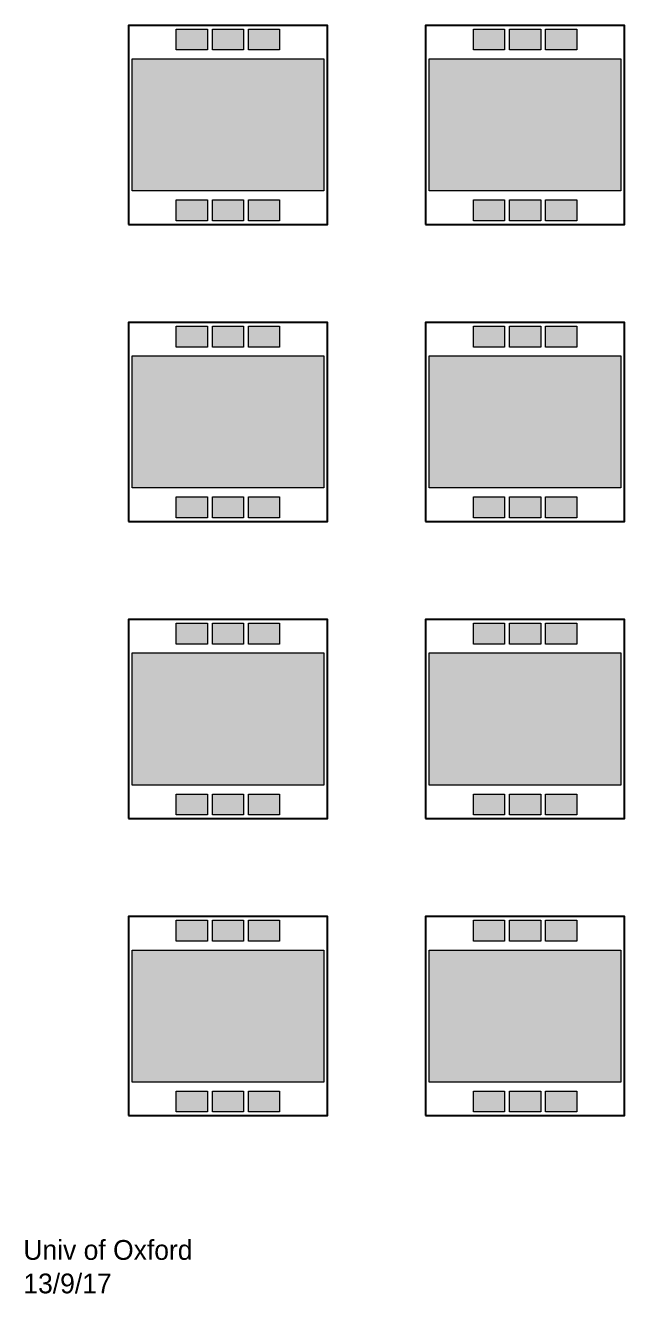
# Model space of a CAD drawing. Header units: inches. Extents: x -25 to 732, y -408 to 27.
# Drawn here: x -25.4 to 65.4, y -408.4 to -216.3 of the extents above; entities that cross this region are included whole.
import ezdxf

# ---------------------------------------------------------------- set-up
doc = ezdxf.new("R2010")
doc.units = ezdxf.units.IN
doc.header["$MEASUREMENT"] = 0
doc.layers.add('holder_squares', color=220, linetype='Continuous')
doc.layers.add('Layer 1', color=7, linetype='Continuous')

# ---------------------------------------------------------------- blocks, each defined once
blk = doc.blocks.new('block 214')
at = {"layer": 'Layer 1', "true_color": 0xffffff}
h = blk.add_hatch(color=7, dxfattribs=at)
h.dxf.hatch_style = 2
h.paths.add_polyline_path([(2.17, -219.99), (-2.54, -219.99), (-2.54, -216.84), (2.17, -216.84)])
h = blk.add_hatch(color=7, dxfattribs=at)
h.dxf.hatch_style = 2
h.paths.add_polyline_path([(7.64, -219.99), (2.92, -219.99), (2.92, -216.84), (7.64, -216.84)])
h = blk.add_hatch(color=7, dxfattribs=at)
h.dxf.hatch_style = 2
h.paths.add_polyline_path([(13.1, -219.99), (8.38, -219.99), (8.38, -216.84), (13.1, -216.84)])
at = {"layer": 'Layer 1', "lineweight": 0}
for points in [[(2.17, -219.99), (-2.54, -219.99), (-2.54, -216.84), (2.17, -216.84), (2.17, -219.99)], [(7.64, -219.99), (2.92, -219.99), (2.92, -216.84), (7.64, -216.84), (7.64, -219.99)], [(13.1, -219.99), (8.38, -219.99), (8.38, -216.84), (13.1, -216.84), (13.1, -219.99)]]:
    blk.add_lwpolyline(points, dxfattribs=at)
blk = doc.blocks.new('block 215')
at = {"layer": 'Layer 1', "true_color": 0xffffff}
h = blk.add_hatch(color=7, dxfattribs=at)
h.dxf.hatch_style = 2
h.paths.add_polyline_path([(2.17, -245.86), (-2.54, -245.86), (-2.54, -242.71), (2.17, -242.71)])
h = blk.add_hatch(color=7, dxfattribs=at)
h.dxf.hatch_style = 2
h.paths.add_polyline_path([(7.64, -245.86), (2.92, -245.86), (2.92, -242.71), (7.64, -242.71)])
h = blk.add_hatch(color=7, dxfattribs=at)
h.dxf.hatch_style = 2
h.paths.add_polyline_path([(13.1, -245.86), (8.38, -245.86), (8.38, -242.71), (13.1, -242.71)])
at = {"layer": 'Layer 1', "lineweight": 0}
for points in [[(2.17, -245.86), (-2.54, -245.86), (-2.54, -242.71), (2.17, -242.71), (2.17, -245.86)], [(7.64, -245.86), (2.92, -245.86), (2.92, -242.71), (7.64, -242.71), (7.64, -245.86)], [(13.1, -245.86), (8.38, -245.86), (8.38, -242.71), (13.1, -242.71), (13.1, -245.86)]]:
    blk.add_lwpolyline(points, dxfattribs=at)
blk = doc.blocks.new('block 213')
at = {"layer": 'Layer 1', "true_color": 0xffffff}
h = blk.add_hatch(color=7, dxfattribs=at)
h.dxf.hatch_style = 2
h.paths.add_polyline_path([(19.78, -241.34), (-9.22, -241.34), (-9.22, -221.34), (19.78, -221.34)])
at = {"layer": 'Layer 1', "lineweight": 0}
blk.add_lwpolyline([(19.78, -241.34), (-9.22, -241.34), (-9.22, -221.34), (19.78, -221.34), (19.78, -241.34)], dxfattribs=at)
at = {"layer": 'Layer 1'}
for name in ['block 214', 'block 215']:
    blk.add_blockref(name, (0, 0), dxfattribs=at)
blk = doc.blocks.new('block 212')
at = {"layer": 'Layer 1'}
blk.add_blockref('block 213', (0, 0), dxfattribs=at)
blk = doc.blocks.new('block 218')
at = {"layer": 'Layer 1', "true_color": 0xffffff}
h = blk.add_hatch(color=7, dxfattribs=at)
h.dxf.hatch_style = 2
h.paths.add_polyline_path([(47.17, -219.99), (42.46, -219.99), (42.46, -216.84), (47.17, -216.84)])
h = blk.add_hatch(color=7, dxfattribs=at)
h.dxf.hatch_style = 2
h.paths.add_polyline_path([(52.64, -219.99), (47.92, -219.99), (47.92, -216.84), (52.64, -216.84)])
h = blk.add_hatch(color=7, dxfattribs=at)
h.dxf.hatch_style = 2
h.paths.add_polyline_path([(58.1, -219.99), (53.38, -219.99), (53.38, -216.84), (58.1, -216.84)])
at = {"layer": 'Layer 1', "lineweight": 0}
for points in [[(47.17, -219.99), (42.46, -219.99), (42.46, -216.84), (47.17, -216.84), (47.17, -219.99)], [(52.64, -219.99), (47.92, -219.99), (47.92, -216.84), (52.64, -216.84), (52.64, -219.99)], [(58.1, -219.99), (53.38, -219.99), (53.38, -216.84), (58.1, -216.84), (58.1, -219.99)]]:
    blk.add_lwpolyline(points, dxfattribs=at)
blk = doc.blocks.new('block 219')
at = {"layer": 'Layer 1', "true_color": 0xffffff}
h = blk.add_hatch(color=7, dxfattribs=at)
h.dxf.hatch_style = 2
h.paths.add_polyline_path([(47.17, -245.86), (42.46, -245.86), (42.46, -242.71), (47.17, -242.71)])
h = blk.add_hatch(color=7, dxfattribs=at)
h.dxf.hatch_style = 2
h.paths.add_polyline_path([(52.64, -245.86), (47.92, -245.86), (47.92, -242.71), (52.64, -242.71)])
h = blk.add_hatch(color=7, dxfattribs=at)
h.dxf.hatch_style = 2
h.paths.add_polyline_path([(58.1, -245.86), (53.38, -245.86), (53.38, -242.71), (58.1, -242.71)])
at = {"layer": 'Layer 1', "lineweight": 0}
for points in [[(47.17, -245.86), (42.46, -245.86), (42.46, -242.71), (47.17, -242.71), (47.17, -245.86)], [(52.64, -245.86), (47.92, -245.86), (47.92, -242.71), (52.64, -242.71), (52.64, -245.86)], [(58.1, -245.86), (53.38, -245.86), (53.38, -242.71), (58.1, -242.71), (58.1, -245.86)]]:
    blk.add_lwpolyline(points, dxfattribs=at)
blk = doc.blocks.new('block 217')
at = {"layer": 'Layer 1', "true_color": 0xffffff}
h = blk.add_hatch(color=7, dxfattribs=at)
h.dxf.hatch_style = 2
h.paths.add_polyline_path([(64.78, -241.34), (35.78, -241.34), (35.78, -221.34), (64.78, -221.34)])
at = {"layer": 'Layer 1', "lineweight": 0}
blk.add_lwpolyline([(64.78, -241.34), (35.78, -241.34), (35.78, -221.34), (64.78, -221.34), (64.78, -241.34)], dxfattribs=at)
at = {"layer": 'Layer 1'}
for name in ['block 218', 'block 219']:
    blk.add_blockref(name, (0, 0), dxfattribs=at)
blk = doc.blocks.new('block 216')
at = {"layer": 'Layer 1'}
blk.add_blockref('block 217', (0, 0), dxfattribs=at)
blk = doc.blocks.new('block 211')
at = {"layer": 'Layer 1'}
for name in ['block 212', 'block 216']:
    blk.add_blockref(name, (0, 0), dxfattribs=at)
blk = doc.blocks.new('block 255')
at = {"layer": 'Layer 1', "true_color": 0xffffff}
h = blk.add_hatch(color=7, dxfattribs=at)
h.dxf.hatch_style = 2
h.paths.add_polyline_path([(2.17, -264.99), (-2.54, -264.99), (-2.54, -261.84), (2.17, -261.84)])
h = blk.add_hatch(color=7, dxfattribs=at)
h.dxf.hatch_style = 2
h.paths.add_polyline_path([(7.64, -264.99), (2.92, -264.99), (2.92, -261.84), (7.64, -261.84)])
h = blk.add_hatch(color=7, dxfattribs=at)
h.dxf.hatch_style = 2
h.paths.add_polyline_path([(13.1, -264.99), (8.38, -264.99), (8.38, -261.84), (13.1, -261.84)])
at = {"layer": 'Layer 1', "lineweight": 0}
for points in [[(2.17, -264.99), (-2.54, -264.99), (-2.54, -261.84), (2.17, -261.84), (2.17, -264.99)], [(7.64, -264.99), (2.92, -264.99), (2.92, -261.84), (7.64, -261.84), (7.64, -264.99)], [(13.1, -264.99), (8.38, -264.99), (8.38, -261.84), (13.1, -261.84), (13.1, -264.99)]]:
    blk.add_lwpolyline(points, dxfattribs=at)
blk = doc.blocks.new('block 256')
at = {"layer": 'Layer 1', "true_color": 0xffffff}
h = blk.add_hatch(color=7, dxfattribs=at)
h.dxf.hatch_style = 2
h.paths.add_polyline_path([(2.17, -290.86), (-2.54, -290.86), (-2.54, -287.71), (2.17, -287.71)])
h = blk.add_hatch(color=7, dxfattribs=at)
h.dxf.hatch_style = 2
h.paths.add_polyline_path([(7.64, -290.86), (2.92, -290.86), (2.92, -287.71), (7.64, -287.71)])
h = blk.add_hatch(color=7, dxfattribs=at)
h.dxf.hatch_style = 2
h.paths.add_polyline_path([(13.1, -290.86), (8.38, -290.86), (8.38, -287.71), (13.1, -287.71)])
at = {"layer": 'Layer 1', "lineweight": 0}
for points in [[(2.17, -290.86), (-2.54, -290.86), (-2.54, -287.71), (2.17, -287.71), (2.17, -290.86)], [(7.64, -290.86), (2.92, -290.86), (2.92, -287.71), (7.64, -287.71), (7.64, -290.86)], [(13.1, -290.86), (8.38, -290.86), (8.38, -287.71), (13.1, -287.71), (13.1, -290.86)]]:
    blk.add_lwpolyline(points, dxfattribs=at)
blk = doc.blocks.new('block 254')
at = {"layer": 'Layer 1', "true_color": 0xffffff}
h = blk.add_hatch(color=7, dxfattribs=at)
h.dxf.hatch_style = 2
h.paths.add_polyline_path([(19.78, -286.34), (-9.22, -286.34), (-9.22, -266.34), (19.78, -266.34)])
at = {"layer": 'Layer 1', "lineweight": 0}
blk.add_lwpolyline([(19.78, -286.34), (-9.22, -286.34), (-9.22, -266.34), (19.78, -266.34), (19.78, -286.34)], dxfattribs=at)
at = {"layer": 'Layer 1'}
for name in ['block 255', 'block 256']:
    blk.add_blockref(name, (0, 0), dxfattribs=at)
blk = doc.blocks.new('block 253')
at = {"layer": 'Layer 1'}
blk.add_blockref('block 254', (0, 0), dxfattribs=at)
blk = doc.blocks.new('block 259')
at = {"layer": 'Layer 1', "true_color": 0xffffff}
h = blk.add_hatch(color=7, dxfattribs=at)
h.dxf.hatch_style = 2
h.paths.add_polyline_path([(47.17, -264.99), (42.46, -264.99), (42.46, -261.84), (47.17, -261.84)])
h = blk.add_hatch(color=7, dxfattribs=at)
h.dxf.hatch_style = 2
h.paths.add_polyline_path([(52.64, -264.99), (47.92, -264.99), (47.92, -261.84), (52.64, -261.84)])
h = blk.add_hatch(color=7, dxfattribs=at)
h.dxf.hatch_style = 2
h.paths.add_polyline_path([(58.1, -264.99), (53.38, -264.99), (53.38, -261.84), (58.1, -261.84)])
at = {"layer": 'Layer 1', "lineweight": 0}
for points in [[(47.17, -264.99), (42.46, -264.99), (42.46, -261.84), (47.17, -261.84), (47.17, -264.99)], [(52.64, -264.99), (47.92, -264.99), (47.92, -261.84), (52.64, -261.84), (52.64, -264.99)], [(58.1, -264.99), (53.38, -264.99), (53.38, -261.84), (58.1, -261.84), (58.1, -264.99)]]:
    blk.add_lwpolyline(points, dxfattribs=at)
blk = doc.blocks.new('block 260')
at = {"layer": 'Layer 1', "true_color": 0xffffff}
h = blk.add_hatch(color=7, dxfattribs=at)
h.dxf.hatch_style = 2
h.paths.add_polyline_path([(47.17, -290.86), (42.46, -290.86), (42.46, -287.71), (47.17, -287.71)])
h = blk.add_hatch(color=7, dxfattribs=at)
h.dxf.hatch_style = 2
h.paths.add_polyline_path([(52.64, -290.86), (47.92, -290.86), (47.92, -287.71), (52.64, -287.71)])
h = blk.add_hatch(color=7, dxfattribs=at)
h.dxf.hatch_style = 2
h.paths.add_polyline_path([(58.1, -290.86), (53.38, -290.86), (53.38, -287.71), (58.1, -287.71)])
at = {"layer": 'Layer 1', "lineweight": 0}
for points in [[(47.17, -290.86), (42.46, -290.86), (42.46, -287.71), (47.17, -287.71), (47.17, -290.86)], [(52.64, -290.86), (47.92, -290.86), (47.92, -287.71), (52.64, -287.71), (52.64, -290.86)], [(58.1, -290.86), (53.38, -290.86), (53.38, -287.71), (58.1, -287.71), (58.1, -290.86)]]:
    blk.add_lwpolyline(points, dxfattribs=at)
blk = doc.blocks.new('block 258')
at = {"layer": 'Layer 1', "true_color": 0xffffff}
h = blk.add_hatch(color=7, dxfattribs=at)
h.dxf.hatch_style = 2
h.paths.add_polyline_path([(64.78, -286.34), (35.78, -286.34), (35.78, -266.34), (64.78, -266.34)])
at = {"layer": 'Layer 1', "lineweight": 0}
blk.add_lwpolyline([(64.78, -286.34), (35.78, -286.34), (35.78, -266.34), (64.78, -266.34), (64.78, -286.34)], dxfattribs=at)
at = {"layer": 'Layer 1'}
for name in ['block 259', 'block 260']:
    blk.add_blockref(name, (0, 0), dxfattribs=at)
blk = doc.blocks.new('block 257')
at = {"layer": 'Layer 1'}
blk.add_blockref('block 258', (0, 0), dxfattribs=at)
blk = doc.blocks.new('block 252')
at = {"layer": 'Layer 1'}
for name in ['block 253', 'block 257']:
    blk.add_blockref(name, (0, 0), dxfattribs=at)
blk = doc.blocks.new('block 296')
at = {"layer": 'Layer 1', "true_color": 0xffffff}
h = blk.add_hatch(color=7, dxfattribs=at)
h.dxf.hatch_style = 2
h.paths.add_polyline_path([(2.17, -309.99), (-2.54, -309.99), (-2.54, -306.84), (2.17, -306.84)])
h = blk.add_hatch(color=7, dxfattribs=at)
h.dxf.hatch_style = 2
h.paths.add_polyline_path([(7.64, -309.99), (2.92, -309.99), (2.92, -306.84), (7.64, -306.84)])
h = blk.add_hatch(color=7, dxfattribs=at)
h.dxf.hatch_style = 2
h.paths.add_polyline_path([(13.1, -309.99), (8.38, -309.99), (8.38, -306.84), (13.1, -306.84)])
at = {"layer": 'Layer 1', "lineweight": 0}
for points in [[(2.17, -309.99), (-2.54, -309.99), (-2.54, -306.84), (2.17, -306.84), (2.17, -309.99)], [(7.64, -309.99), (2.92, -309.99), (2.92, -306.84), (7.64, -306.84), (7.64, -309.99)], [(13.1, -309.99), (8.38, -309.99), (8.38, -306.84), (13.1, -306.84), (13.1, -309.99)]]:
    blk.add_lwpolyline(points, dxfattribs=at)
blk = doc.blocks.new('block 297')
at = {"layer": 'Layer 1', "true_color": 0xffffff}
h = blk.add_hatch(color=7, dxfattribs=at)
h.dxf.hatch_style = 2
h.paths.add_polyline_path([(2.17, -335.86), (-2.54, -335.86), (-2.54, -332.71), (2.17, -332.71)])
h = blk.add_hatch(color=7, dxfattribs=at)
h.dxf.hatch_style = 2
h.paths.add_polyline_path([(7.64, -335.86), (2.92, -335.86), (2.92, -332.71), (7.64, -332.71)])
h = blk.add_hatch(color=7, dxfattribs=at)
h.dxf.hatch_style = 2
h.paths.add_polyline_path([(13.1, -335.86), (8.38, -335.86), (8.38, -332.71), (13.1, -332.71)])
at = {"layer": 'Layer 1', "lineweight": 0}
for points in [[(2.17, -335.86), (-2.54, -335.86), (-2.54, -332.71), (2.17, -332.71), (2.17, -335.86)], [(7.64, -335.86), (2.92, -335.86), (2.92, -332.71), (7.64, -332.71), (7.64, -335.86)], [(13.1, -335.86), (8.38, -335.86), (8.38, -332.71), (13.1, -332.71), (13.1, -335.86)]]:
    blk.add_lwpolyline(points, dxfattribs=at)
blk = doc.blocks.new('block 295')
at = {"layer": 'Layer 1', "true_color": 0xffffff}
h = blk.add_hatch(color=7, dxfattribs=at)
h.dxf.hatch_style = 2
h.paths.add_polyline_path([(19.78, -331.34), (-9.22, -331.34), (-9.22, -311.34), (19.78, -311.34)])
at = {"layer": 'Layer 1', "lineweight": 0}
blk.add_lwpolyline([(19.78, -331.34), (-9.22, -331.34), (-9.22, -311.34), (19.78, -311.34), (19.78, -331.34)], dxfattribs=at)
at = {"layer": 'Layer 1'}
for name in ['block 296', 'block 297']:
    blk.add_blockref(name, (0, 0), dxfattribs=at)
blk = doc.blocks.new('block 294')
at = {"layer": 'Layer 1'}
blk.add_blockref('block 295', (0, 0), dxfattribs=at)
blk = doc.blocks.new('block 300')
at = {"layer": 'Layer 1', "true_color": 0xffffff}
h = blk.add_hatch(color=7, dxfattribs=at)
h.dxf.hatch_style = 2
h.paths.add_polyline_path([(47.17, -309.99), (42.46, -309.99), (42.46, -306.84), (47.17, -306.84)])
h = blk.add_hatch(color=7, dxfattribs=at)
h.dxf.hatch_style = 2
h.paths.add_polyline_path([(52.64, -309.99), (47.92, -309.99), (47.92, -306.84), (52.64, -306.84)])
h = blk.add_hatch(color=7, dxfattribs=at)
h.dxf.hatch_style = 2
h.paths.add_polyline_path([(58.1, -309.99), (53.38, -309.99), (53.38, -306.84), (58.1, -306.84)])
at = {"layer": 'Layer 1', "lineweight": 0}
for points in [[(47.17, -309.99), (42.46, -309.99), (42.46, -306.84), (47.17, -306.84), (47.17, -309.99)], [(52.64, -309.99), (47.92, -309.99), (47.92, -306.84), (52.64, -306.84), (52.64, -309.99)], [(58.1, -309.99), (53.38, -309.99), (53.38, -306.84), (58.1, -306.84), (58.1, -309.99)]]:
    blk.add_lwpolyline(points, dxfattribs=at)
blk = doc.blocks.new('block 301')
at = {"layer": 'Layer 1', "true_color": 0xffffff}
h = blk.add_hatch(color=7, dxfattribs=at)
h.dxf.hatch_style = 2
h.paths.add_polyline_path([(47.17, -335.86), (42.46, -335.86), (42.46, -332.71), (47.17, -332.71)])
h = blk.add_hatch(color=7, dxfattribs=at)
h.dxf.hatch_style = 2
h.paths.add_polyline_path([(52.64, -335.86), (47.92, -335.86), (47.92, -332.71), (52.64, -332.71)])
h = blk.add_hatch(color=7, dxfattribs=at)
h.dxf.hatch_style = 2
h.paths.add_polyline_path([(58.1, -335.86), (53.38, -335.86), (53.38, -332.71), (58.1, -332.71)])
at = {"layer": 'Layer 1', "lineweight": 0}
for points in [[(47.17, -335.86), (42.46, -335.86), (42.46, -332.71), (47.17, -332.71), (47.17, -335.86)], [(52.64, -335.86), (47.92, -335.86), (47.92, -332.71), (52.64, -332.71), (52.64, -335.86)], [(58.1, -335.86), (53.38, -335.86), (53.38, -332.71), (58.1, -332.71), (58.1, -335.86)]]:
    blk.add_lwpolyline(points, dxfattribs=at)
blk = doc.blocks.new('block 299')
at = {"layer": 'Layer 1', "true_color": 0xffffff}
h = blk.add_hatch(color=7, dxfattribs=at)
h.dxf.hatch_style = 2
h.paths.add_polyline_path([(64.78, -331.34), (35.78, -331.34), (35.78, -311.34), (64.78, -311.34)])
at = {"layer": 'Layer 1', "lineweight": 0}
blk.add_lwpolyline([(64.78, -331.34), (35.78, -331.34), (35.78, -311.34), (64.78, -311.34), (64.78, -331.34)], dxfattribs=at)
at = {"layer": 'Layer 1'}
for name in ['block 300', 'block 301']:
    blk.add_blockref(name, (0, 0), dxfattribs=at)
blk = doc.blocks.new('block 298')
at = {"layer": 'Layer 1'}
blk.add_blockref('block 299', (0, 0), dxfattribs=at)
blk = doc.blocks.new('block 293')
at = {"layer": 'Layer 1'}
for name in ['block 294', 'block 298']:
    blk.add_blockref(name, (0, 0), dxfattribs=at)
blk = doc.blocks.new('block 337')
at = {"layer": 'Layer 1', "true_color": 0xffffff}
h = blk.add_hatch(color=7, dxfattribs=at)
h.dxf.hatch_style = 2
h.paths.add_polyline_path([(2.17, -354.99), (-2.54, -354.99), (-2.54, -351.84), (2.17, -351.84)])
h = blk.add_hatch(color=7, dxfattribs=at)
h.dxf.hatch_style = 2
h.paths.add_polyline_path([(7.64, -354.99), (2.92, -354.99), (2.92, -351.84), (7.64, -351.84)])
h = blk.add_hatch(color=7, dxfattribs=at)
h.dxf.hatch_style = 2
h.paths.add_polyline_path([(13.1, -354.99), (8.38, -354.99), (8.38, -351.84), (13.1, -351.84)])
at = {"layer": 'Layer 1', "lineweight": 0}
for points in [[(2.17, -354.99), (-2.54, -354.99), (-2.54, -351.84), (2.17, -351.84), (2.17, -354.99)], [(7.64, -354.99), (2.92, -354.99), (2.92, -351.84), (7.64, -351.84), (7.64, -354.99)], [(13.1, -354.99), (8.38, -354.99), (8.38, -351.84), (13.1, -351.84), (13.1, -354.99)]]:
    blk.add_lwpolyline(points, dxfattribs=at)
blk = doc.blocks.new('block 338')
at = {"layer": 'Layer 1', "true_color": 0xffffff}
h = blk.add_hatch(color=7, dxfattribs=at)
h.dxf.hatch_style = 2
h.paths.add_polyline_path([(2.17, -380.86), (-2.54, -380.86), (-2.54, -377.71), (2.17, -377.71)])
h = blk.add_hatch(color=7, dxfattribs=at)
h.dxf.hatch_style = 2
h.paths.add_polyline_path([(7.64, -380.86), (2.92, -380.86), (2.92, -377.71), (7.64, -377.71)])
h = blk.add_hatch(color=7, dxfattribs=at)
h.dxf.hatch_style = 2
h.paths.add_polyline_path([(13.1, -380.86), (8.38, -380.86), (8.38, -377.71), (13.1, -377.71)])
at = {"layer": 'Layer 1', "lineweight": 0}
for points in [[(2.17, -380.86), (-2.54, -380.86), (-2.54, -377.71), (2.17, -377.71), (2.17, -380.86)], [(7.64, -380.86), (2.92, -380.86), (2.92, -377.71), (7.64, -377.71), (7.64, -380.86)], [(13.1, -380.86), (8.38, -380.86), (8.38, -377.71), (13.1, -377.71), (13.1, -380.86)]]:
    blk.add_lwpolyline(points, dxfattribs=at)
blk = doc.blocks.new('block 336')
at = {"layer": 'Layer 1', "true_color": 0xffffff}
h = blk.add_hatch(color=7, dxfattribs=at)
h.dxf.hatch_style = 2
h.paths.add_polyline_path([(19.78, -376.34), (-9.22, -376.34), (-9.22, -356.34), (19.78, -356.34)])
at = {"layer": 'Layer 1', "lineweight": 0}
blk.add_lwpolyline([(19.78, -376.34), (-9.22, -376.34), (-9.22, -356.34), (19.78, -356.34), (19.78, -376.34)], dxfattribs=at)
at = {"layer": 'Layer 1'}
for name in ['block 337', 'block 338']:
    blk.add_blockref(name, (0, 0), dxfattribs=at)
blk = doc.blocks.new('block 335')
at = {"layer": 'Layer 1'}
blk.add_blockref('block 336', (0, 0), dxfattribs=at)
blk = doc.blocks.new('block 341')
at = {"layer": 'Layer 1', "true_color": 0xffffff}
h = blk.add_hatch(color=7, dxfattribs=at)
h.dxf.hatch_style = 2
h.paths.add_polyline_path([(47.17, -354.99), (42.46, -354.99), (42.46, -351.84), (47.17, -351.84)])
h = blk.add_hatch(color=7, dxfattribs=at)
h.dxf.hatch_style = 2
h.paths.add_polyline_path([(52.64, -354.99), (47.92, -354.99), (47.92, -351.84), (52.64, -351.84)])
h = blk.add_hatch(color=7, dxfattribs=at)
h.dxf.hatch_style = 2
h.paths.add_polyline_path([(58.1, -354.99), (53.38, -354.99), (53.38, -351.84), (58.1, -351.84)])
at = {"layer": 'Layer 1', "lineweight": 0}
for points in [[(47.17, -354.99), (42.46, -354.99), (42.46, -351.84), (47.17, -351.84), (47.17, -354.99)], [(52.64, -354.99), (47.92, -354.99), (47.92, -351.84), (52.64, -351.84), (52.64, -354.99)], [(58.1, -354.99), (53.38, -354.99), (53.38, -351.84), (58.1, -351.84), (58.1, -354.99)]]:
    blk.add_lwpolyline(points, dxfattribs=at)
blk = doc.blocks.new('block 342')
at = {"layer": 'Layer 1', "true_color": 0xffffff}
h = blk.add_hatch(color=7, dxfattribs=at)
h.dxf.hatch_style = 2
h.paths.add_polyline_path([(47.17, -380.86), (42.46, -380.86), (42.46, -377.71), (47.17, -377.71)])
h = blk.add_hatch(color=7, dxfattribs=at)
h.dxf.hatch_style = 2
h.paths.add_polyline_path([(52.64, -380.86), (47.92, -380.86), (47.92, -377.71), (52.64, -377.71)])
h = blk.add_hatch(color=7, dxfattribs=at)
h.dxf.hatch_style = 2
h.paths.add_polyline_path([(58.1, -380.86), (53.38, -380.86), (53.38, -377.71), (58.1, -377.71)])
at = {"layer": 'Layer 1', "lineweight": 0}
for points in [[(47.17, -380.86), (42.46, -380.86), (42.46, -377.71), (47.17, -377.71), (47.17, -380.86)], [(52.64, -380.86), (47.92, -380.86), (47.92, -377.71), (52.64, -377.71), (52.64, -380.86)], [(58.1, -380.86), (53.38, -380.86), (53.38, -377.71), (58.1, -377.71), (58.1, -380.86)]]:
    blk.add_lwpolyline(points, dxfattribs=at)
blk = doc.blocks.new('block 340')
at = {"layer": 'Layer 1', "true_color": 0xffffff}
h = blk.add_hatch(color=7, dxfattribs=at)
h.dxf.hatch_style = 2
h.paths.add_polyline_path([(64.78, -376.34), (35.78, -376.34), (35.78, -356.34), (64.78, -356.34)])
at = {"layer": 'Layer 1', "lineweight": 0}
blk.add_lwpolyline([(64.78, -376.34), (35.78, -376.34), (35.78, -356.34), (64.78, -356.34), (64.78, -376.34)], dxfattribs=at)
at = {"layer": 'Layer 1'}
for name in ['block 341', 'block 342']:
    blk.add_blockref(name, (0, 0), dxfattribs=at)
blk = doc.blocks.new('block 339')
at = {"layer": 'Layer 1'}
blk.add_blockref('block 340', (0, 0), dxfattribs=at)
blk = doc.blocks.new('block 334')
at = {"layer": 'Layer 1'}
for name in ['block 335', 'block 339']:
    blk.add_blockref(name, (0, 0), dxfattribs=at)
blk = doc.blocks.new('block 5')
at = {"layer": 'Layer 1'}
for name in ['block 211', 'block 252', 'block 293', 'block 334']:
    blk.add_blockref(name, (0, 0), dxfattribs=at)
blk = doc.blocks.new('*U379')
at = {"layer": 'holder_squares'}
blk.add_lwpolyline([(-15.07, -15.07), (15.07, -15.07), (15.07, 15.07), (-15.07, 15.07), (-15.07, -15.07)], dxfattribs=at)
blk = doc.blocks.new('*U380')
at = {"layer": 'holder_squares', "color": 0, "linetype": 'ByBlock', "lineweight": -2, "transparency": 16777216}
for p in [(0, 135), (45, 135), (0, 90), (45, 90), (0, 45), (45, 45), (0, 0), (45, 0)]:
    blk.add_blockref('*U379', p, dxfattribs=at)

msp = doc.modelspace()

# ---------------------------------------------------------------- block references
at = {"layer": 'holder_squares'}
msp.add_blockref('*U380', (5.28, -366.34), dxfattribs=at)
at = {"layer": 'Layer 1', "color": 5}
msp.add_blockref('block 5', (0, 0), dxfattribs=at)

# ---------------------------------------------------------------- texts
at = {"layer": 'Layer 1', "color": 7, "true_color": 0xffffff, "char_height": 2.9972, "attachment_point": 7}
for s, insert in [('\\fMyriad Pro|b0|i0|c0|p34;\\W1;Univ of Oxford', (-25.7, -403.31)), ('\\fMyriad Pro|b0|i0|c0|p34;\\W1;13/9/17', (-25.7, -408.39))]:
    msp.add_mtext(s, dxfattribs=dict(at, insert=insert))

doc.saveas('drawing.dxf')
